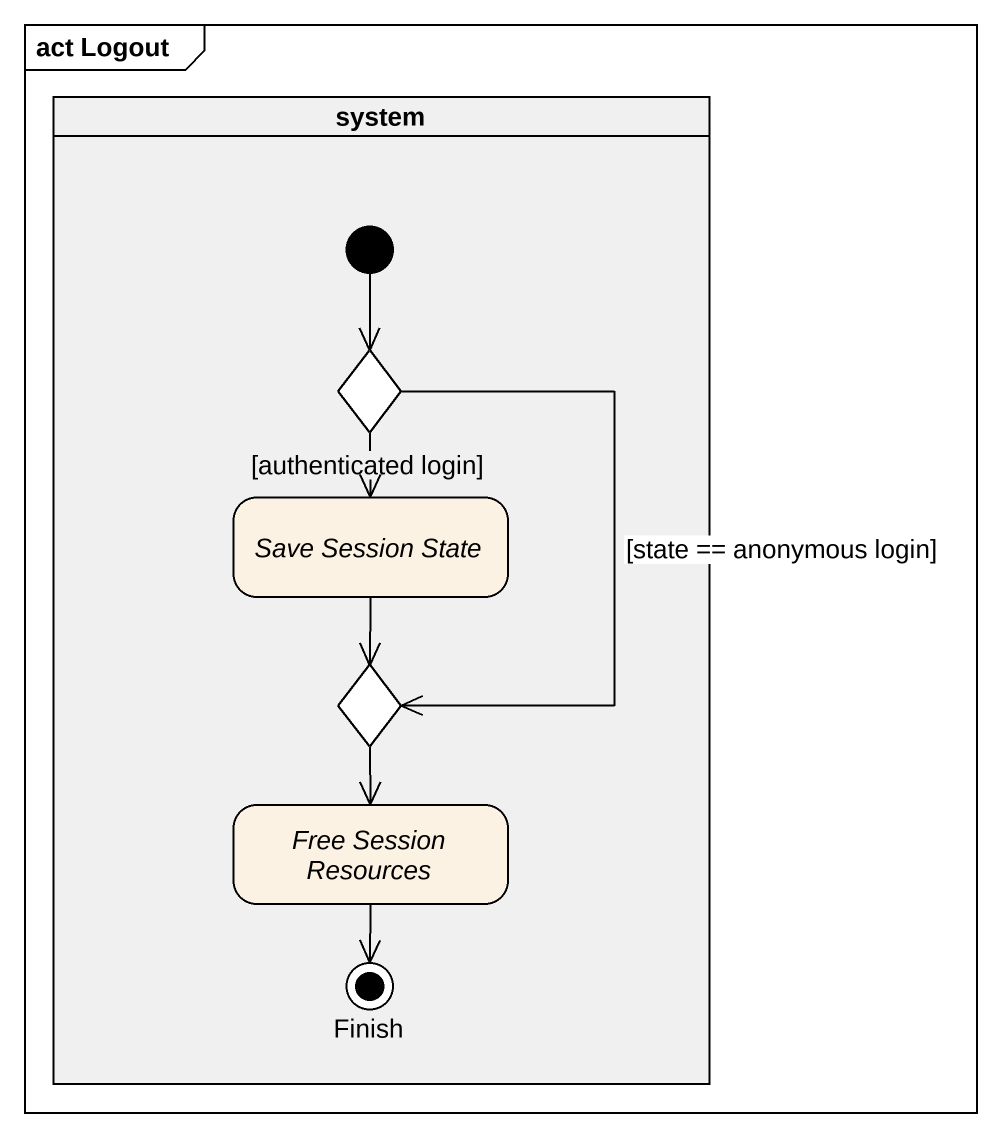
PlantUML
@startuml
mainframe act Logout
hide empty description
state system <<partition>> #F0F0F0 {
  state choice1 <<choice>>
  state "Save Session State" as Save_Session_State
  state choice2 <<choice>>
  state "Free Session Resources" as Free_Session_Resources
  state Finish <<end>>
  [*] --> choice1
}
choice1 --> Save_Session_State : [authenticated login]
choice1 --> choice2 : [state == anonymous login]
Save_Session_State --> choice2
choice2 --> Free_Session_Resources
Free_Session_Resources --> Finish
@enduml
